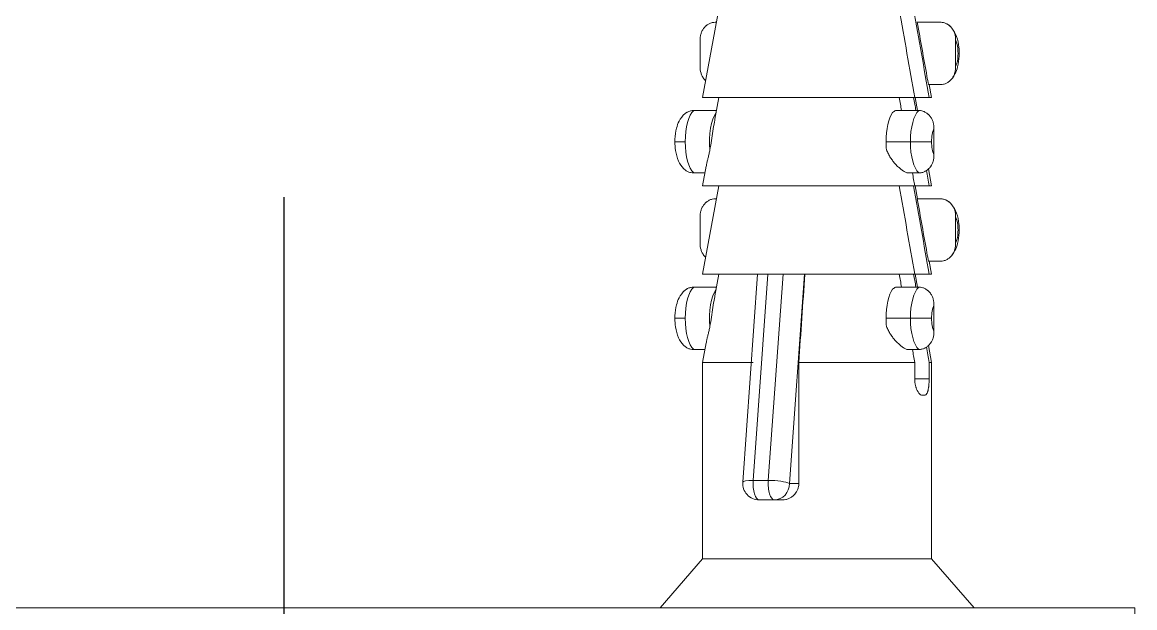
# Model space of a CAD drawing. Header units: millimetres. Extents: x 11618 to 13994, y -5897 to -2537.
# Drawn here: x 12323.31 to 12357.32, y -2771.67 to -2753.76 of the extents above; entities that cross this region are included whole.
import ezdxf

# ---------------------------------------------------------------- set-up
doc = ezdxf.new("R2010")
doc.units = ezdxf.units.MM
doc.linetypes.add('CENTERX2', pattern=[101.6, 63.5, -12.7, 12.7, -12.7])
doc.layers.add('CENTER', color=1, linetype='CENTERX2')

msp = doc.modelspace()

# ---------------------------------------------------------------- linework, layer by layer
at = {"linetype": 'Continuous', "lineweight": 18, "extrusion": (-1.22465e-16, -1, 0)}
for p, q in [((12344.605, -2753.366), (12344.105, -2756.066)), ((12344.495, -2753.763), (12344.532, -2753.763)), ((12351.377, -2753.763), (12350.669, -2753.763)), ((12344.03, -2754.316), (12344.03, -2755.116)), ((12351.842, -2754.316), (12351.842, -2755.116)), ((12351.377, -2755.67), (12351.011, -2755.67)), ((12351.105, -2756.066), (12351.032, -2755.67)), ((12344.105, -2756.066), (12350.592, -2756.066)), ((12344.605, -2756.066), (12344.482, -2756.731)), ((12350.592, -2756.066), (12351.033, -2756.066)), ((12350.679, -2756.463), (12350.605, -2756.066)), ((12351.105, -2756.066), (12351.033, -2756.066)), ((12343.833, -2756.463), (12344.532, -2756.463)), ((12350.716, -2756.463), (12350.008, -2756.463)), ((12351.181, -2757.816), (12351.181, -2757.016)), ((12343.833, -2758.37), (12344.179, -2758.37)), ((12344.217, -2758.164), (12344.105, -2758.766)), ((12350.716, -2758.37), (12350.35, -2758.37)), ((12351.105, -2758.766), (12351.008, -2758.243)), ((12344.605, -2758.766), (12344.105, -2761.466)), ((12344.105, -2758.766), (12350.592, -2758.766)), ((12350.592, -2758.766), (12351.033, -2758.766)), ((12350.679, -2759.163), (12350.605, -2758.766)), ((12351.105, -2758.766), (12351.033, -2758.766)), ((12344.495, -2759.163), (12344.532, -2759.163)), ((12351.377, -2759.163), (12350.669, -2759.163)), ((12344.03, -2759.716), (12344.03, -2760.516)), ((12351.842, -2759.716), (12351.842, -2760.516)), ((12351.377, -2761.07), (12351.011, -2761.07)), ((12351.105, -2761.466), (12351.032, -2761.07)), ((12344.105, -2761.466), (12350.592, -2761.466)), ((12344.605, -2761.466), (12344.482, -2762.131)), ((12345.787, -2761.466), (12345.333, -2767.831)), ((12350.592, -2761.466), (12351.033, -2761.466)), ((12350.679, -2761.863), (12350.605, -2761.466)), ((12351.105, -2761.466), (12351.033, -2761.466)), ((12343.833, -2761.863), (12344.532, -2761.863)), ((12350.716, -2761.863), (12350.008, -2761.863)), ((12351.181, -2763.216), (12351.181, -2762.416)), ((12343.833, -2763.77), (12344.179, -2763.77)), ((12344.217, -2763.564), (12344.105, -2764.166)), ((12350.716, -2763.77), (12350.35, -2763.77)), ((12351.105, -2764.166), (12351.008, -2763.643)), ((12344.105, -2764.166), (12345.652, -2764.166)), ((12344.105, -2764.166), (12344.105, -2770.166)), ((12347.047, -2764.166), (12350.592, -2764.166)), ((12347.047, -2767.866), (12347.047, -2764.166)), ((12350.592, -2764.666), (12350.592, -2764.166)), ((12351.105, -2764.166), (12351.033, -2764.166)), ((12351.033, -2764.666), (12351.033, -2764.166)), ((12351.105, -2770.166), (12351.105, -2764.166)), ((12350.896, -2765.166), (12350.822, -2765.166)), ((12345.832, -2768.366), (12346.297, -2768.366)), ((12346.555, -2768.366), (12346.297, -2768.366)), ((12344.105, -2770.166), (12342.805, -2771.666)), ((12346.319, -2770.166), (12344.105, -2770.166)), ((12346.319, -2770.166), (12351.105, -2770.166)), ((12352.405, -2771.666), (12351.105, -2770.166)), ((12331.318, -2771.666), (12305.318, -2771.666)), ((12331.318, -2771.666), (12357.318, -2771.666)), ((12357.318, -2778.866), (12357.318, -2771.666))]:
    msp.add_line(p, q, dxfattribs=at)
at = {"linetype": 'Continuous', "lineweight": 13, "extrusion": (-1.22465e-16, -1, 0)}
for p, q in [((12351.951, -2754.716), (12351.916, -2754.716)), ((12343.576, -2757.416), (12343.26, -2757.416)), ((12350.459, -2757.416), (12349.714, -2757.416)), ((12350.459, -2757.416), (12351.107, -2757.416)), ((12351.951, -2760.116), (12351.916, -2760.116)), ((12346.101, -2761.466), (12345.651, -2767.771)), ((12346.116, -2767.771), (12346.566, -2761.466)), ((12347.218, -2761.466), (12346.762, -2767.866)), ((12343.576, -2762.816), (12343.26, -2762.816)), ((12350.459, -2762.816), (12349.714, -2762.816)), ((12350.459, -2762.816), (12351.107, -2762.816)), ((12350.592, -2764.666), (12351.033, -2764.666)), ((12345.651, -2767.771), (12346.116, -2767.771)), ((12346.762, -2767.866), (12347.047, -2767.866))]:
    msp.add_line(p, q, dxfattribs=at)
at = {"linetype": 'Continuous', "lineweight": 18}
msp.add_arc((12345.832, -2767.866), 0.5, 175.9234, 270, dxfattribs=at)
at = {"linetype": 'Continuous', "lineweight": 13}
for centre, major_axis, ratio, start_param, end_param in [((12351.732, -2754.716), (0, 0.5), 0.367425, 4.712389, 5.639684), ((12351.732, -2754.716), (0, 0.5), 0.367425, 3.785094, 4.712389), ((12343.944, -2757.416), (0, 1), 0.367425, 0.304693, 1.570796), ((12350.826, -2757.416), (0, -1), 0.367425, 3.446285, 4.712389), ((12351.291, -2757.416), (0, 0.5), 0.367425, 0.643501, 1.570796), ((12343.944, -2757.416), (0, 1), 0.367425, 1.570796, 2.8369), ((12350.826, -2757.416), (0, -1), 0.367425, 4.712389, 5.978493), ((12351.291, -2757.416), (0, 0.5), 0.367425, 1.570796, 2.498092), ((12351.732, -2760.116), (0, 0.5), 0.367425, 4.712389, 5.639684), ((12351.732, -2760.116), (0, 0.5), 0.367425, 3.785094, 4.712389), ((12343.944, -2762.816), (0, 1), 0.367425, 0.304693, 1.570796), ((12350.826, -2762.816), (0, -1), 0.367425, 3.446285, 4.712389), ((12351.291, -2762.816), (0, 0.5), 0.367425, 0.643501, 1.570796), ((12343.944, -2762.816), (0, 1), 0.367425, 1.570796, 2.8369), ((12350.826, -2762.816), (0, -1), 0.367425, 4.712389, 5.978493), ((12351.291, -2762.816), (0, 0.5), 0.367425, 1.570796, 2.498092), ((12345.832, -2767.866), (0.499, -0.036), 0.177103, 1.953389, 3.141575), ((12345.832, -2767.866), (0, 0.5), 0.367425, 1.379203, 3.141593), ((12346.297, -2767.866), (0, -0.5), 0.367425, 4.520796, 6.283185), ((12346.297, -2767.866), (0.499, -0.036), 0.177103, 0.382593, 1.953389)]:
    msp.add_ellipse(centre, major_axis=major_axis, ratio=ratio, start_param=start_param, end_param=end_param, dxfattribs=at)
at = {"linetype": 'Continuous', "lineweight": 18}
for centre, major_axis, ratio, start_param, end_param in [((12344.688, -2757.416), (0, 1), 0.367425, 0.468534, 1.82542), ((12350.082, -2757.416), (0, 1), 0.367425, 0.468534, 1.570796), ((12350.082, -2757.416), (0, 1), 0.367425, 1.570796, 1.82542), ((12344.688, -2762.816), (0, 1), 0.367425, 0.468534, 1.82542), ((12350.082, -2762.816), (0, 1), 0.367425, 0.468534, 1.570796), ((12350.082, -2762.816), (0, 1), 0.367425, 1.570796, 1.82542), ((12346.297, -2767.866), (0, 0.5), 0.930053, 3.141593, 4.712389)]:
    msp.add_ellipse(centre, major_axis=major_axis, ratio=ratio, start_param=start_param, end_param=end_param, dxfattribs=at)
for points in [[(12350.592, -2756.066), (12350.434, -2755.166), (12350.277, -2754.266), (12350.119, -2753.366)], [(12351.033, -2756.066), (12350.875, -2755.166), (12350.718, -2754.266), (12350.559, -2753.366)], [(12350.188, -2756.463), (12350.165, -2756.331), (12350.142, -2756.198), (12350.119, -2756.066)], [(12350.629, -2756.463), (12350.606, -2756.331), (12350.583, -2756.198), (12350.559, -2756.066)], [(12350.008, -2756.463), (12349.976, -2756.479), (12349.946, -2756.5), (12349.916, -2756.524)], [(12350.592, -2758.766), (12350.569, -2758.634), (12350.546, -2758.502), (12350.522, -2758.37)], [(12351.033, -2758.766), (12351.005, -2758.609), (12350.978, -2758.452), (12350.95, -2758.295)], [(12350.592, -2761.466), (12350.434, -2760.566), (12350.277, -2759.666), (12350.119, -2758.766)], [(12351.033, -2761.466), (12350.875, -2760.566), (12350.718, -2759.666), (12350.559, -2758.766)], [(12347.047, -2764.166), (12347.109, -2763.266), (12347.172, -2762.366), (12347.235, -2761.466)], [(12350.188, -2761.863), (12350.165, -2761.731), (12350.142, -2761.598), (12350.119, -2761.466)], [(12350.629, -2761.863), (12350.606, -2761.731), (12350.583, -2761.598), (12350.559, -2761.466)], [(12350.008, -2761.863), (12349.976, -2761.879), (12349.946, -2761.9), (12349.916, -2761.924)], [(12350.592, -2764.166), (12350.569, -2764.034), (12350.546, -2763.902), (12350.522, -2763.77)], [(12351.033, -2764.166), (12351.005, -2764.009), (12350.978, -2763.852), (12350.95, -2763.695)]]:
    msp.add_open_spline(points, degree=3, dxfattribs=at)
for points, knots in [([(12344.495, -2753.763), (12344.462, -2753.763), (12344.43, -2753.766), (12344.383, -2753.778), (12344.368, -2753.782), (12344.337, -2753.793), (12344.322, -2753.8), (12344.278, -2753.822), (12344.25, -2753.84), (12344.218, -2753.866), (12344.212, -2753.871), (12344.199, -2753.883), (12344.181, -2753.9), (12344.153, -2753.931), (12344.134, -2753.958), (12344.115, -2753.987), (12344.106, -2754.002), (12344.082, -2754.047), (12344.069, -2754.079), (12344.054, -2754.128), (12344.05, -2754.145), (12344.042, -2754.179), (12344.039, -2754.196), (12344.032, -2754.247), (12344.03, -2754.282), (12344.03, -2754.316)], [0, 0, 0, 0, 0.125, 0.125, 0.1875, 0.1875, 0.25, 0.25, 0.375, 0.375, 0.40625, 0.40625, 0.4375, 0.5, 0.5625, 0.5625, 0.625, 0.625, 0.75, 0.75, 0.8125, 0.8125, 0.875, 0.875, 1, 1, 1, 1]), ([(12350.669, -2753.763), (12350.768, -2754.314), (12350.867, -2754.865), (12350.981, -2755.501), (12350.996, -2755.586), (12351.011, -2755.67)], [0, 0, 0, 0, 0.866606, 0.866606, 1, 1, 1, 1]), ([(12351.842, -2754.316), (12351.842, -2754.247), (12351.833, -2754.179), (12351.808, -2754.096), (12351.802, -2754.08), (12351.789, -2754.048), (12351.775, -2754.017), (12351.757, -2753.988), (12351.744, -2753.966), (12351.739, -2753.959), (12351.729, -2753.946), (12351.724, -2753.939), (12351.697, -2753.906), (12351.674, -2753.882), (12351.635, -2753.851), (12351.622, -2753.841), (12351.601, -2753.827), (12351.594, -2753.823), (12351.58, -2753.815), (12351.572, -2753.811), (12351.536, -2753.793), (12351.505, -2753.782), (12351.458, -2753.77), (12351.442, -2753.767), (12351.41, -2753.764), (12351.393, -2753.763), (12351.377, -2753.763)], [0, 0, 0, 0, 0.25, 0.25, 0.3125, 0.3125, 0.375, 0.4375, 0.4375, 0.46875, 0.46875, 0.5, 0.5, 0.625, 0.625, 0.6875, 0.6875, 0.71875, 0.71875, 0.75, 0.75, 0.875, 0.875, 0.9375, 0.9375, 1, 1, 1, 1]), ([(12351.951, -2754.716), (12351.951, -2754.625), (12351.935, -2754.416), (12351.86, -2754.133), (12351.74, -2753.944), (12351.656, -2753.867), (12351.641, -2753.854)], [0, 0, 0, 0, 0.265804, 0.63008, 0.936974, 1, 1, 1, 1]), ([(12351.641, -2755.579), (12351.716, -2755.509), (12351.825, -2755.37), (12351.916, -2755.106), (12351.948, -2754.883), (12351.951, -2754.743), (12351.951, -2754.716)], [0, 0, 0, 0, 0.324438, 0.57909, 0.92177, 1, 1, 1, 1]), ([(12344.03, -2755.116), (12344.03, -2755.186), (12344.038, -2755.254), (12344.064, -2755.337), (12344.07, -2755.353), (12344.083, -2755.385), (12344.097, -2755.416), (12344.114, -2755.445), (12344.128, -2755.467), (12344.133, -2755.474), (12344.143, -2755.487), (12344.148, -2755.494), (12344.167, -2755.518), (12344.182, -2755.534), (12344.197, -2755.549)], [0, 0, 0, 0, 0.43042, 0.43042, 0.538024, 0.538024, 0.645629, 0.753234, 0.753234, 0.807037, 0.807037, 0.860839, 0.860839, 1, 1, 1, 1]), ([(12351.377, -2755.67), (12351.41, -2755.67), (12351.442, -2755.667), (12351.489, -2755.655), (12351.504, -2755.651), (12351.535, -2755.64), (12351.55, -2755.633), (12351.594, -2755.611), (12351.621, -2755.593), (12351.654, -2755.567), (12351.66, -2755.562), (12351.672, -2755.55), (12351.691, -2755.533), (12351.718, -2755.502), (12351.738, -2755.475), (12351.757, -2755.446), (12351.766, -2755.431), (12351.789, -2755.386), (12351.802, -2755.354), (12351.818, -2755.305), (12351.822, -2755.288), (12351.83, -2755.254), (12351.833, -2755.237), (12351.84, -2755.186), (12351.842, -2755.151), (12351.842, -2755.116)], [0, 0, 0, 0, 0.125, 0.125, 0.1875, 0.1875, 0.25, 0.25, 0.375, 0.375, 0.40625, 0.40625, 0.4375, 0.5, 0.5625, 0.5625, 0.625, 0.625, 0.75, 0.75, 0.8125, 0.8125, 0.875, 0.875, 1, 1, 1, 1]), ([(12343.57, -2756.554), (12343.495, -2756.624), (12343.386, -2756.763), (12343.294, -2757.027), (12343.263, -2757.249), (12343.26, -2757.39), (12343.26, -2757.416)], [0, 0, 0, 0, 0.324438, 0.57909, 0.92177, 1, 1, 1, 1]), ([(12343.531, -2756.589), (12343.541, -2756.579), (12343.552, -2756.57), (12343.575, -2756.551), (12343.588, -2756.541), (12343.609, -2756.527), (12343.616, -2756.523), (12343.631, -2756.515), (12343.638, -2756.511), (12343.675, -2756.493), (12343.705, -2756.482), (12343.752, -2756.47), (12343.768, -2756.467), (12343.801, -2756.464), (12343.817, -2756.463), (12343.833, -2756.463)], [0, 0, 0, 0, 0.1238, 0.1238, 0.269834, 0.269834, 0.34285, 0.34285, 0.415867, 0.415867, 0.707933, 0.707933, 0.853967, 0.853967, 1, 1, 1, 1]), ([(12350.716, -2756.463), (12350.748, -2756.463), (12350.78, -2756.466), (12350.827, -2756.478), (12350.843, -2756.482), (12350.874, -2756.493), (12350.889, -2756.5), (12350.932, -2756.522), (12350.96, -2756.54), (12350.992, -2756.566), (12350.999, -2756.571), (12351.011, -2756.583), (12351.029, -2756.6), (12351.057, -2756.631), (12351.077, -2756.658), (12351.096, -2756.687), (12351.104, -2756.702), (12351.128, -2756.747), (12351.141, -2756.779), (12351.156, -2756.828), (12351.161, -2756.845), (12351.168, -2756.879), (12351.171, -2756.896), (12351.179, -2756.947), (12351.181, -2756.982), (12351.181, -2757.016)], [0, 0, 0, 0, 0.125, 0.125, 0.1875, 0.1875, 0.25, 0.25, 0.375, 0.375, 0.40625, 0.40625, 0.4375, 0.5, 0.5625, 0.5625, 0.625, 0.625, 0.75, 0.75, 0.8125, 0.8125, 0.875, 0.875, 1, 1, 1, 1]), ([(12344.332, -2757.668), (12344.36, -2757.473), (12344.389, -2757.28), (12344.436, -2756.993), (12344.452, -2756.898), (12344.474, -2756.778), (12344.478, -2756.752), (12344.483, -2756.727)], [0, 0, 0, 0, 0.610792, 0.610792, 0.916188, 0.916188, 1, 1, 1, 1]), ([(12343.26, -2757.416), (12343.26, -2757.508), (12343.276, -2757.717), (12343.35, -2758), (12343.47, -2758.189), (12343.555, -2758.266), (12343.57, -2758.279)], [0, 0, 0, 0, 0.265804, 0.63008, 0.936974, 1, 1, 1, 1]), ([(12344.332, -2757.668), (12344.322, -2757.71), (12344.313, -2757.751), (12344.294, -2757.829), (12344.285, -2757.867), (12344.271, -2757.922), (12344.267, -2757.94), (12344.259, -2757.975), (12344.255, -2757.992), (12344.243, -2758.043), (12344.235, -2758.074), (12344.224, -2758.129), (12344.219, -2758.152), (12344.215, -2758.174)], [0, 0, 0, 0, 0.207922, 0.207922, 0.415844, 0.415844, 0.519805, 0.519805, 0.623766, 0.623766, 0.831688, 0.831688, 1, 1, 1, 1]), ([(12349.726, -2757.668), (12349.744, -2757.71), (12349.764, -2757.751), (12349.806, -2757.829), (12349.828, -2757.867), (12349.864, -2757.922), (12349.876, -2757.94), (12349.901, -2757.975), (12349.914, -2757.992), (12349.953, -2758.043), (12349.98, -2758.074), (12350.035, -2758.135), (12350.063, -2758.163), (12350.105, -2758.203), (12350.12, -2758.215), (12350.149, -2758.24), (12350.163, -2758.252), (12350.207, -2758.286), (12350.236, -2758.306), (12350.293, -2758.342), (12350.321, -2758.357), (12350.35, -2758.37)], [0, 0, 0, 0, 0.125, 0.125, 0.25, 0.25, 0.3125, 0.3125, 0.375, 0.375, 0.5, 0.5, 0.625, 0.625, 0.6875, 0.6875, 0.75, 0.75, 0.875, 0.875, 1, 1, 1, 1]), ([(12351.181, -2757.816), (12351.181, -2757.886), (12351.172, -2757.954), (12351.146, -2758.037), (12351.141, -2758.053), (12351.128, -2758.085), (12351.113, -2758.116), (12351.096, -2758.145), (12351.082, -2758.167), (12351.077, -2758.174), (12351.067, -2758.187), (12351.062, -2758.194), (12351.036, -2758.227), (12351.012, -2758.251), (12350.974, -2758.282), (12350.961, -2758.292), (12350.94, -2758.305), (12350.933, -2758.31), (12350.918, -2758.318), (12350.911, -2758.322), (12350.874, -2758.34), (12350.844, -2758.351), (12350.797, -2758.363), (12350.781, -2758.366), (12350.748, -2758.369), (12350.732, -2758.37), (12350.716, -2758.37)], [0, 0, 0, 0, 0.25, 0.25, 0.3125, 0.3125, 0.375, 0.4375, 0.4375, 0.46875, 0.46875, 0.5, 0.5, 0.625, 0.625, 0.6875, 0.6875, 0.71875, 0.71875, 0.75, 0.75, 0.875, 0.875, 0.9375, 0.9375, 1, 1, 1, 1]), ([(12343.833, -2758.37), (12343.801, -2758.37), (12343.769, -2758.367), (12343.722, -2758.355), (12343.706, -2758.351), (12343.675, -2758.34), (12343.66, -2758.333), (12343.617, -2758.311), (12343.589, -2758.293), (12343.561, -2758.271), (12343.559, -2758.269), (12343.557, -2758.268)], [0, 0, 0, 0, 0.325322, 0.325322, 0.487983, 0.487983, 0.650644, 0.650644, 0.975967, 0.975967, 1, 1, 1, 1]), ([(12344.495, -2759.163), (12344.462, -2759.163), (12344.43, -2759.166), (12344.383, -2759.178), (12344.368, -2759.182), (12344.337, -2759.193), (12344.322, -2759.2), (12344.278, -2759.222), (12344.25, -2759.24), (12344.218, -2759.266), (12344.212, -2759.271), (12344.199, -2759.283), (12344.181, -2759.3), (12344.153, -2759.331), (12344.134, -2759.358), (12344.115, -2759.387), (12344.106, -2759.402), (12344.082, -2759.447), (12344.069, -2759.479), (12344.054, -2759.528), (12344.05, -2759.545), (12344.042, -2759.579), (12344.039, -2759.596), (12344.032, -2759.647), (12344.03, -2759.682), (12344.03, -2759.716)], [0, 0, 0, 0, 0.125, 0.125, 0.1875, 0.1875, 0.25, 0.25, 0.375, 0.375, 0.40625, 0.40625, 0.4375, 0.5, 0.5625, 0.5625, 0.625, 0.625, 0.75, 0.75, 0.8125, 0.8125, 0.875, 0.875, 1, 1, 1, 1]), ([(12350.669, -2759.163), (12350.768, -2759.714), (12350.867, -2760.265), (12350.981, -2760.901), (12350.996, -2760.986), (12351.011, -2761.07)], [0, 0, 0, 0, 0.866606, 0.866606, 1, 1, 1, 1]), ([(12351.842, -2759.716), (12351.842, -2759.647), (12351.833, -2759.579), (12351.808, -2759.496), (12351.802, -2759.48), (12351.789, -2759.448), (12351.775, -2759.417), (12351.757, -2759.388), (12351.744, -2759.366), (12351.739, -2759.359), (12351.729, -2759.346), (12351.724, -2759.339), (12351.697, -2759.306), (12351.674, -2759.282), (12351.635, -2759.251), (12351.622, -2759.241), (12351.601, -2759.227), (12351.594, -2759.223), (12351.58, -2759.215), (12351.572, -2759.211), (12351.536, -2759.193), (12351.505, -2759.182), (12351.458, -2759.17), (12351.442, -2759.167), (12351.41, -2759.164), (12351.393, -2759.163), (12351.377, -2759.163)], [0, 0, 0, 0, 0.25, 0.25, 0.3125, 0.3125, 0.375, 0.4375, 0.4375, 0.46875, 0.46875, 0.5, 0.5, 0.625, 0.625, 0.6875, 0.6875, 0.71875, 0.71875, 0.75, 0.75, 0.875, 0.875, 0.9375, 0.9375, 1, 1, 1, 1]), ([(12351.951, -2760.116), (12351.951, -2760.025), (12351.935, -2759.816), (12351.86, -2759.533), (12351.74, -2759.344), (12351.656, -2759.267), (12351.641, -2759.254)], [0, 0, 0, 0, 0.265804, 0.63008, 0.936974, 1, 1, 1, 1]), ([(12351.641, -2760.979), (12351.716, -2760.909), (12351.825, -2760.77), (12351.916, -2760.506), (12351.948, -2760.283), (12351.951, -2760.143), (12351.951, -2760.116)], [0, 0, 0, 0, 0.324438, 0.57909, 0.92177, 1, 1, 1, 1]), ([(12344.03, -2760.516), (12344.03, -2760.586), (12344.038, -2760.654), (12344.064, -2760.737), (12344.07, -2760.753), (12344.083, -2760.785), (12344.097, -2760.816), (12344.114, -2760.845), (12344.128, -2760.867), (12344.133, -2760.874), (12344.143, -2760.887), (12344.148, -2760.894), (12344.167, -2760.918), (12344.182, -2760.934), (12344.197, -2760.949)], [0, 0, 0, 0, 0.43042, 0.43042, 0.538024, 0.538024, 0.645629, 0.753234, 0.753234, 0.807037, 0.807037, 0.860839, 0.860839, 1, 1, 1, 1]), ([(12351.377, -2761.07), (12351.41, -2761.07), (12351.442, -2761.067), (12351.489, -2761.055), (12351.504, -2761.051), (12351.535, -2761.04), (12351.55, -2761.033), (12351.594, -2761.011), (12351.621, -2760.993), (12351.654, -2760.967), (12351.66, -2760.962), (12351.672, -2760.95), (12351.691, -2760.933), (12351.718, -2760.902), (12351.738, -2760.875), (12351.757, -2760.846), (12351.766, -2760.831), (12351.789, -2760.786), (12351.802, -2760.754), (12351.818, -2760.705), (12351.822, -2760.688), (12351.83, -2760.654), (12351.833, -2760.637), (12351.84, -2760.586), (12351.842, -2760.551), (12351.842, -2760.516)], [0, 0, 0, 0, 0.125, 0.125, 0.1875, 0.1875, 0.25, 0.25, 0.375, 0.375, 0.40625, 0.40625, 0.4375, 0.5, 0.5625, 0.5625, 0.625, 0.625, 0.75, 0.75, 0.8125, 0.8125, 0.875, 0.875, 1, 1, 1, 1]), ([(12343.57, -2761.954), (12343.495, -2762.024), (12343.386, -2762.163), (12343.294, -2762.427), (12343.263, -2762.649), (12343.26, -2762.79), (12343.26, -2762.816)], [0, 0, 0, 0, 0.324438, 0.57909, 0.92177, 1, 1, 1, 1]), ([(12343.531, -2761.989), (12343.541, -2761.979), (12343.552, -2761.97), (12343.575, -2761.951), (12343.588, -2761.941), (12343.609, -2761.927), (12343.616, -2761.923), (12343.631, -2761.915), (12343.638, -2761.911), (12343.675, -2761.893), (12343.705, -2761.882), (12343.752, -2761.87), (12343.768, -2761.867), (12343.801, -2761.864), (12343.817, -2761.863), (12343.833, -2761.863)], [0, 0, 0, 0, 0.1238, 0.1238, 0.269834, 0.269834, 0.34285, 0.34285, 0.415867, 0.415867, 0.707933, 0.707933, 0.853967, 0.853967, 1, 1, 1, 1]), ([(12344.332, -2763.068), (12344.36, -2762.873), (12344.389, -2762.68), (12344.436, -2762.393), (12344.452, -2762.298), (12344.474, -2762.178), (12344.478, -2762.152), (12344.483, -2762.127)], [0, 0, 0, 0, 0.610792, 0.610792, 0.916188, 0.916188, 1, 1, 1, 1]), ([(12350.716, -2761.863), (12350.748, -2761.863), (12350.78, -2761.866), (12350.827, -2761.878), (12350.843, -2761.882), (12350.874, -2761.893), (12350.889, -2761.9), (12350.932, -2761.922), (12350.96, -2761.94), (12350.992, -2761.966), (12350.999, -2761.971), (12351.011, -2761.983), (12351.029, -2762), (12351.057, -2762.031), (12351.077, -2762.058), (12351.096, -2762.087), (12351.104, -2762.102), (12351.128, -2762.147), (12351.141, -2762.179), (12351.156, -2762.228), (12351.161, -2762.245), (12351.168, -2762.279), (12351.171, -2762.296), (12351.179, -2762.347), (12351.181, -2762.382), (12351.181, -2762.416)], [0, 0, 0, 0, 0.125, 0.125, 0.1875, 0.1875, 0.25, 0.25, 0.375, 0.375, 0.40625, 0.40625, 0.4375, 0.5, 0.5625, 0.5625, 0.625, 0.625, 0.75, 0.75, 0.8125, 0.8125, 0.875, 0.875, 1, 1, 1, 1]), ([(12343.26, -2762.816), (12343.26, -2762.908), (12343.276, -2763.117), (12343.35, -2763.4), (12343.47, -2763.589), (12343.555, -2763.666), (12343.57, -2763.679)], [0, 0, 0, 0, 0.265804, 0.63008, 0.936974, 1, 1, 1, 1]), ([(12344.332, -2763.068), (12344.322, -2763.11), (12344.313, -2763.151), (12344.294, -2763.229), (12344.285, -2763.267), (12344.271, -2763.322), (12344.267, -2763.34), (12344.259, -2763.375), (12344.255, -2763.392), (12344.243, -2763.443), (12344.235, -2763.474), (12344.224, -2763.529), (12344.219, -2763.552), (12344.215, -2763.574)], [0, 0, 0, 0, 0.207922, 0.207922, 0.415844, 0.415844, 0.519805, 0.519805, 0.623766, 0.623766, 0.831688, 0.831688, 1, 1, 1, 1]), ([(12349.726, -2763.068), (12349.744, -2763.11), (12349.764, -2763.151), (12349.806, -2763.229), (12349.828, -2763.267), (12349.864, -2763.322), (12349.876, -2763.34), (12349.901, -2763.375), (12349.914, -2763.392), (12349.953, -2763.443), (12349.98, -2763.474), (12350.035, -2763.535), (12350.063, -2763.563), (12350.105, -2763.603), (12350.12, -2763.615), (12350.149, -2763.64), (12350.163, -2763.652), (12350.207, -2763.686), (12350.236, -2763.706), (12350.293, -2763.742), (12350.321, -2763.757), (12350.35, -2763.77)], [0, 0, 0, 0, 0.125, 0.125, 0.25, 0.25, 0.3125, 0.3125, 0.375, 0.375, 0.5, 0.5, 0.625, 0.625, 0.6875, 0.6875, 0.75, 0.75, 0.875, 0.875, 1, 1, 1, 1]), ([(12351.181, -2763.216), (12351.181, -2763.286), (12351.172, -2763.354), (12351.146, -2763.437), (12351.141, -2763.453), (12351.128, -2763.485), (12351.113, -2763.516), (12351.096, -2763.545), (12351.082, -2763.567), (12351.077, -2763.574), (12351.067, -2763.587), (12351.062, -2763.594), (12351.036, -2763.627), (12351.012, -2763.651), (12350.974, -2763.682), (12350.961, -2763.692), (12350.94, -2763.705), (12350.933, -2763.71), (12350.918, -2763.718), (12350.911, -2763.722), (12350.874, -2763.74), (12350.844, -2763.751), (12350.797, -2763.763), (12350.781, -2763.766), (12350.748, -2763.769), (12350.732, -2763.77), (12350.716, -2763.77)], [0, 0, 0, 0, 0.25, 0.25, 0.3125, 0.3125, 0.375, 0.4375, 0.4375, 0.46875, 0.46875, 0.5, 0.5, 0.625, 0.625, 0.6875, 0.6875, 0.71875, 0.71875, 0.75, 0.75, 0.875, 0.875, 0.9375, 0.9375, 1, 1, 1, 1]), ([(12343.833, -2763.77), (12343.801, -2763.77), (12343.769, -2763.767), (12343.722, -2763.755), (12343.706, -2763.751), (12343.675, -2763.74), (12343.66, -2763.733), (12343.617, -2763.711), (12343.589, -2763.693), (12343.561, -2763.671), (12343.559, -2763.669), (12343.557, -2763.668)], [0, 0, 0, 0, 0.325322, 0.325322, 0.487983, 0.487983, 0.650644, 0.650644, 0.975967, 0.975967, 1, 1, 1, 1]), ([(12350.822, -2765.166), (12350.809, -2765.166), (12350.796, -2765.163), (12350.776, -2765.154), (12350.769, -2765.15), (12350.756, -2765.14), (12350.749, -2765.135), (12350.729, -2765.116), (12350.715, -2765.1), (12350.696, -2765.073), (12350.69, -2765.064), (12350.678, -2765.043), (12350.672, -2765.032), (12350.655, -2764.997), (12350.645, -2764.972), (12350.633, -2764.938), (12350.631, -2764.931), (12350.627, -2764.917), (12350.62, -2764.896), (12350.611, -2764.859), (12350.606, -2764.828), (12350.601, -2764.797), (12350.599, -2764.781), (12350.593, -2764.732), (12350.592, -2764.7), (12350.592, -2764.666)], [0, 0, 0, 0, 0.125, 0.125, 0.1875, 0.1875, 0.25, 0.25, 0.375, 0.375, 0.4375, 0.4375, 0.5, 0.5, 0.625, 0.625, 0.65625, 0.65625, 0.6875, 0.75, 0.8125, 0.8125, 0.875, 0.875, 1, 1, 1, 1]), ([(12350.896, -2765.166), (12350.907, -2765.166), (12350.918, -2765.163), (12350.933, -2765.154), (12350.938, -2765.15), (12350.947, -2765.14), (12350.952, -2765.135), (12350.965, -2765.116), (12350.973, -2765.1), (12350.984, -2765.073), (12350.987, -2765.064), (12350.994, -2765.043), (12350.997, -2765.032), (12351.005, -2764.997), (12351.01, -2764.972), (12351.015, -2764.938), (12351.016, -2764.931), (12351.018, -2764.917), (12351.021, -2764.896), (12351.025, -2764.859), (12351.027, -2764.828), (12351.029, -2764.797), (12351.03, -2764.781), (12351.032, -2764.732), (12351.033, -2764.7), (12351.033, -2764.666)], [0, 0, 0, 0, 0.125, 0.125, 0.1875, 0.1875, 0.25, 0.25, 0.375, 0.375, 0.4375, 0.4375, 0.5, 0.5, 0.625, 0.625, 0.65625, 0.65625, 0.6875, 0.75, 0.8125, 0.8125, 0.875, 0.875, 1, 1, 1, 1]), ([(12347.047, -2767.866), (12347.047, -2767.9), (12347.043, -2767.932), (12347.034, -2767.98), (12347.03, -2767.996), (12347.02, -2768.028), (12347.014, -2768.043), (12346.995, -2768.089), (12346.98, -2768.117), (12346.957, -2768.151), (12346.952, -2768.158), (12346.943, -2768.171), (12346.937, -2768.178), (12346.922, -2768.197), (12346.911, -2768.209), (12346.877, -2768.243), (12346.852, -2768.264), (12346.811, -2768.291), (12346.798, -2768.3), (12346.769, -2768.315), (12346.741, -2768.329), (12346.711, -2768.34), (12346.68, -2768.35), (12346.665, -2768.354), (12346.618, -2768.363), (12346.587, -2768.366), (12346.555, -2768.366)], [0, 0, 0, 0, 0.125, 0.125, 0.1875, 0.1875, 0.25, 0.25, 0.375, 0.375, 0.40625, 0.40625, 0.4375, 0.4375, 0.5, 0.5, 0.625, 0.625, 0.6875, 0.6875, 0.75, 0.8125, 0.8125, 0.875, 0.875, 1, 1, 1, 1])]:
    msp.add_open_spline(points, degree=3, knots=knots, dxfattribs=at)
at = {"layer": 'CENTER', "ltscale": 0.5}
msp.add_line((12331.318, -3298.86), (12331.318, -2756.666), dxfattribs=at)

doc.saveas('drawing.dxf')
